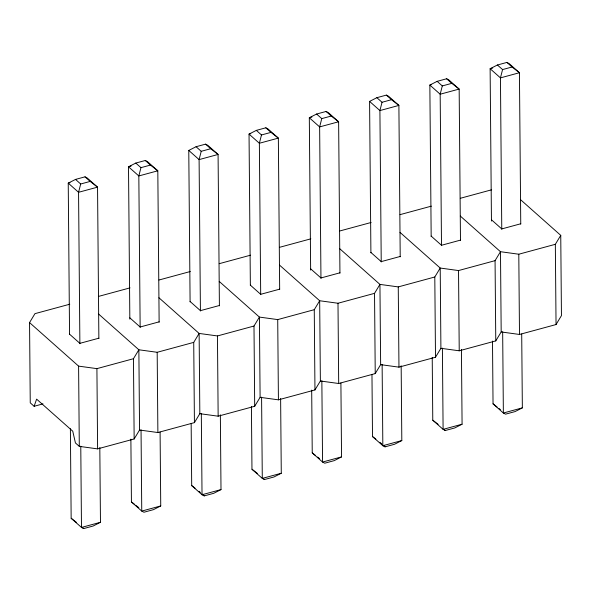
<?xml version="1.0" encoding="UTF-8"?>
<svg xmlns="http://www.w3.org/2000/svg" width="591" height="591" viewBox="0 0 591 591"><rect width="100%" height="100%" fill="white"/><g stroke="black" fill="none" stroke-linecap="round" stroke-linejoin="round"><path stroke-width="0.89" d="M98.867 338.562L97.545 187.148L90.172 181.422L80.686 184L78.559 192.297L79.881 343.711M159.134 322.213L157.812 170.799L150.446 165.081L140.954 167.652L138.826 175.948L140.148 327.362M219.401 305.872L218.079 154.458L210.714 148.733L201.221 151.303L199.101 159.607L200.423 311.021M279.669 289.524L278.354 138.109L270.981 132.384L261.488 134.962L259.368 143.258L260.69 294.673M339.943 273.175L338.621 121.768L331.255 116.043L321.763 118.614L319.635 126.91L320.957 278.324M400.21 256.834L398.888 105.42L391.523 99.694L382.03 102.273L379.91 110.569L381.232 261.983M460.478 240.485L459.163 89.071L451.79 83.353L442.297 85.924L440.177 94.22L441.499 245.634M520.752 224.144L519.43 72.73L512.057 67.005L502.572 69.575L500.444 77.879L501.766 229.286M69.76 304.217L34.958 313.651L29.55 322.597L30.252 402.84L34.123 406.283L36.62 399.132L72.759 431.201L75.426 442.932L79.297 446.368L97.611 448.879L134.157 438.973L139.565 430.026L138.863 349.783L98.675 314.109M134.157 438.973L133.455 358.722L138.863 349.783L157.184 352.288L193.722 342.381L199.13 333.435L217.451 335.947L253.99 326.033L259.405 317.086L277.718 319.598L314.264 309.684L319.672 300.745L337.993 303.249L374.531 293.343L379.939 284.397L398.26 286.908L434.799 276.994L440.214 268.048L458.527 270.56L495.066 260.653L500.481 251.707L518.795 254.219L555.341 244.305L560.748 235.358L520.56 199.692M139.565 430.026L157.878 432.531L194.424 422.624L199.832 413.678L199.13 333.435L158.942 297.768M199.832 413.678L218.153 416.19L254.691 406.276L260.106 397.329L259.405 317.086L219.217 281.419M260.106 397.329L278.42 399.841L314.959 389.934L320.374 380.988L319.672 300.745L279.484 265.071M320.374 380.988L338.687 383.5L375.233 373.586L380.641 364.64L379.939 284.397L339.751 248.73M380.641 364.64L398.962 367.151L435.501 357.237L440.908 348.298L440.214 268.048L400.018 232.381M440.908 348.298L459.229 350.803L495.768 340.896L501.183 331.95L500.481 251.707L460.293 216.04M501.183 331.95L519.496 334.462L556.042 324.548L561.45 315.601L560.748 235.358M69.96 182.663L68.238 183.136L78.559 192.297L97.545 187.148L87.217 177.987L85.015 176.842L75.522 179.413L68.238 183.136L69.553 334.543M131.091 166.086L128.506 166.788L138.826 175.948L157.812 170.799L147.484 161.639L145.283 160.493L135.79 163.072L128.506 166.788L129.835 319.125M188.773 150.439L196.057 146.723L205.55 144.152L207.759 145.29L218.079 154.458L199.101 159.607L188.773 150.439L190.095 301.853M250.769 133.625L249.04 134.098L259.368 143.258L278.354 138.109L268.026 128.949L265.817 127.804L256.331 130.382L249.04 134.098L250.362 285.505M311.9 117.048L309.315 117.749L319.635 126.91L338.621 121.768L328.293 112.6L326.092 111.463L316.599 114.033L309.315 117.749L310.644 270.087M369.582 101.401L376.866 97.685L386.359 95.114L388.568 96.259L398.888 105.42L379.91 110.569L369.582 101.401L370.904 252.815M431.578 84.587L429.849 85.06L440.177 94.22L459.163 89.071L448.835 79.911L446.626 78.766L437.141 81.344L429.849 85.06L431.171 236.474M492.709 68.009L490.124 68.711L500.444 77.879L519.43 72.73L509.102 63.562L506.901 62.424L497.408 64.995L490.124 68.711L491.453 221.049M99.813 447.505L100.47 522.289L93.179 526.005L83.693 528.576L81.484 527.438L71.156 518.27L70.381 428.719M160.095 432.08L160.737 505.94L153.453 509.656L143.96 512.234L141.751 511.089L131.431 501.929L130.884 439.143M220.354 414.816L221.004 489.599L213.72 493.315L204.227 495.886L202.026 494.741L191.698 485.58L191.159 423.725M280.622 398.467L281.279 473.251L273.988 476.967L264.502 479.537L262.293 478.4L251.965 469.232L251.419 406.453M340.904 383.042L341.546 456.902L334.262 460.618L324.769 463.196L322.56 462.051L312.24 452.891L311.686 390.112M401.163 365.777L401.814 440.561L394.529 444.277L385.037 446.848L382.835 445.71L372.507 436.542L371.968 374.687M461.431 349.429L462.081 424.212L454.797 427.928L445.304 430.507L443.102 429.362L432.775 420.201L432.228 357.415M521.705 334.004L522.355 407.864L515.064 411.587L505.578 414.158L503.369 413.013L493.042 403.852L492.495 341.073M98.712 296.364L130.035 287.869M158.979 280.016L190.302 271.52M219.246 263.675L250.569 255.179M279.521 247.326L310.836 238.83M339.788 230.978L371.111 222.489M400.055 214.636L431.378 206.141M460.33 198.288L491.646 189.792M98.86 338.2L79.881 343.341L69.553 334.181M159.127 321.851L140.148 327L129.821 317.832M219.401 305.503L200.415 310.652L190.095 301.491M279.669 289.162L260.69 294.311L250.362 285.143M339.936 272.813L320.957 277.962L310.63 268.802M400.21 256.464L381.225 261.614L370.897 252.453M460.478 240.123L441.492 245.272L431.171 236.105M520.745 223.775L501.766 228.924L491.439 219.763M29.55 322.597L78.596 366.125L96.909 368.636L133.455 358.722M34.123 406.283L42.988 403.875M100.47 522.289L81.484 527.438L80.775 446.19M160.737 505.94L141.751 511.089L141.042 429.842M221.004 489.599L202.026 494.741L201.317 413.501M281.279 473.251L262.293 478.4L261.584 397.152M341.546 456.902L322.56 462.051L321.851 380.803M401.814 440.561L382.835 445.71L382.126 364.462M462.081 424.212L443.102 429.362L442.393 348.114M522.355 407.864L503.369 413.013L502.66 331.773M493.042 403.852L497.068 406.977M499.077 408.536L500.414 409.578M432.775 420.201L438.138 424.36M372.507 436.542L375.854 439.143M312.24 452.891L315.587 455.491M317.596 457.05L319.605 458.616M251.965 469.232L257.329 473.398M191.698 485.58L195.045 488.181M131.431 501.929L134.778 504.529M136.115 505.571L138.796 507.647M71.156 518.27L76.52 522.437M506.901 62.424L512.057 67.005M497.408 64.995L502.572 69.575M446.626 78.766L451.79 83.353M437.141 81.344L442.297 85.924M386.359 95.114L391.523 99.694M376.866 97.685L382.03 102.273M326.092 111.463L331.255 116.043M316.599 114.033L321.763 118.614M265.817 127.804L270.981 132.384M256.331 130.382L261.488 134.962M205.55 144.152L210.714 148.733M196.057 146.723L201.221 151.303M145.283 160.493L150.446 165.081M444.018 429.362L445.304 430.507M135.79 163.072L140.954 167.652M85.015 176.842L90.172 181.422M379.873 442.267L381.808 443.989M383.744 445.703L385.037 446.848M75.522 179.413L80.686 184M263.209 478.392L264.502 479.537M199.064 491.306L200.356 492.451M202.292 494.165L204.227 495.886M82.4 527.431L83.693 528.576M555.341 244.305L556.042 324.548M518.795 254.219L519.496 334.462M495.066 260.653L495.768 340.896M458.527 270.56L459.229 350.803M434.799 276.994L435.501 357.237M398.26 286.908L398.962 367.151M374.531 293.343L375.233 373.586M337.993 303.249L338.687 383.5M314.264 309.684L314.959 389.934M277.718 319.598L278.42 399.841M253.99 326.033L254.691 406.276M217.451 335.947L218.153 416.19M193.722 342.381L194.424 422.624M157.184 352.288L157.878 432.531M96.909 368.636L97.611 448.879M78.596 366.125L79.297 446.368"/></g></svg>
